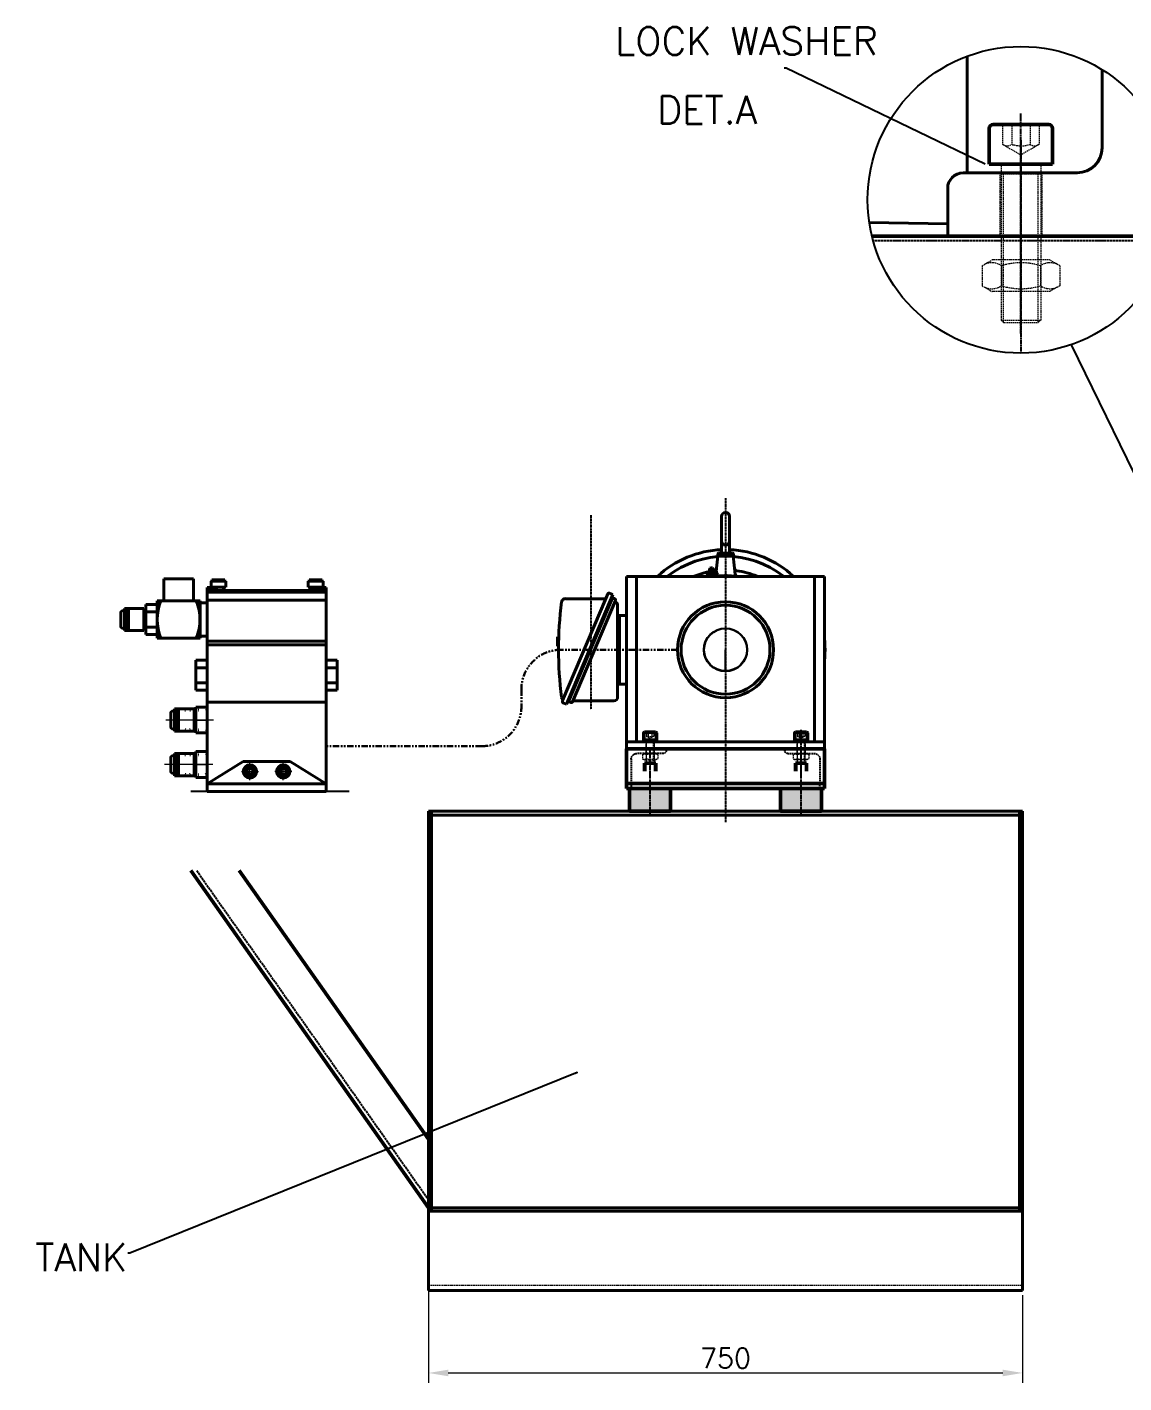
# Model space of a CAD drawing. Extents: x -2489 to 821, y -3219 to -1384.
# Drawn here: x -2489 to -1104, y -3219 to -1507 of the extents above; entities that cross this region are included whole.
import ezdxf

# ---------------------------------------------------------------- set-up
doc = ezdxf.new("R2010")
doc.units = 0
for name, pattern in [('ACISOTGB', [9, 4, -1, 1, -1, 1, -1]), ('AM_ISO02W050', [7.5, 6, -1.5]), ('AM_ISO02W050x2', [3.75, 3, -0.75]), ('AM_ISO08W050', [18, 12, -1.5, 3, -1.5]), ('AM_ISO08W050x2', [9, 6, -0.75, 1.5, -0.75]), ('CENTER2', [1.125, 0.75, -0.125, 0.125, -0.125]), ('HIDDEN', [9.525, 6.35, -3.175]), ('SMCENTER', [0.75, 0.3, -0.05, 0.05, -0.05, 0.3])]:
    doc.linetypes.add(name, pattern=pattern)
doc.layers.get('0').update_dxf_attribs({"linetype": 'CONTINUOUS'})
doc.layers.get('Defpoints').update_dxf_attribs({"linetype": 'CONTINUOUS'})
for name, color, linetype, lineweight in [('AM_0', 7, 'CONTINUOUS', 50), ('AM_0N', 7, 'CONTINUOUS', 50), ('AM_3N', 6, 'AM_ISO02W050', 25), ('AM_4', 3, 'CONTINUOUS', 25), ('AM_7', 4, 'AM_ISO08W050', 25), ('AM_7N', 4, 'AM_ISO08W050', 25), ('AM_8', 1, 'CONTINUOUS', 25), ('www.cadblocksfree.com', 7, 'CONTINUOUS', 5)]:
    doc.layers.add(name, color=color, linetype=linetype, lineweight=lineweight)
doc.layers.add('CENTERLINE', color=8, linetype='SMCENTER')
doc.layers.add('MOTOR', color=7, linetype='CONTINUOUS')
doc.styles.get("Standard").update_dxf_attribs({"font": 'simplex.shx'})
doc.dimstyles.get("Standard").update_dxf_attribs({"dimtxt": 0.18, "dimasz": 0.18, "dimexe": 0.18, "dimexo": 0.0625, "dimgap": 0.09, "dimtad": 0, "dimtih": 1, "dimtoh": 1, "dimdec": 4, "dimzin": 0, "dimdsep": 46, "dimtxsty": 'Standard', "dimcen": 0.09, "dimadec": 0, "dimazin": 0, "dimtfac": 1, "dimtdec": 4, "dimtofl": 0, "dimtmove": 0, "dimatfit": 3, "dimfxl": 0, "dimtolj": 1, "dimtzin": 0, "dimarcsym": 0})

# ---------------------------------------------------------------- blocks, each defined once
blk = doc.blocks.new('*D53')
at = {"color": 1, "linetype": 'ByBlock', "lineweight": 15}
for p, q in [((-1982.1, -3102.1), (-1982.1, -3218.7)), ((-1232.1, -3108.1), (-1232.1, -3218.7)), ((-1957.1, -3206.2), (-1257.1, -3206.2))]:
    blk.add_line(p, q, dxfattribs=at)
at = {"color": 1, "linetype": 'ByBlock'}
for points in [[(-1957.1, -3202.1), (-1957.1, -3210.4), (-1982.1, -3206.2)], [(-1257.1, -3202.1), (-1257.1, -3210.4), (-1232.1, -3206.2)]]:
    blk.add_solid(points, dxfattribs=at)
at = {"layer": 'Defpoints', "color": 0, "linetype": 'ByBlock'}
for p in [(-1982.1, -3095.9), (-1232.1, -3101.9), (-1232.1, -3206.2)]:
    blk.add_point(p, dxfattribs=at)
at = {"color": 1, "linetype": 'ByBlock', "lineweight": 15, "insert": (-1607.1, -3187.5), "char_height": 25, "attachment_point": 5}
blk.add_mtext('\\A1;750', dxfattribs=at)

msp = doc.modelspace()

# ---------------------------------------------------------------- hatches: boundary and pattern name
for points in [[(-1728.3, -2468.1), (-1702.3, -2468.1), (-1702.3, -2496.9), (-1728.3, -2496.9)], [(-1702.3, -2496.9), (-1676.4, -2496.9), (-1676.4, -2468.1), (-1702.3, -2468.1)], [(-1511.8, -2496.9), (-1537.8, -2496.9), (-1537.8, -2468.1), (-1511.8, -2468.1)], [(-1485.8, -2468.1), (-1511.8, -2468.1), (-1511.8, -2496.9), (-1485.8, -2496.9)]]:
    msp.add_hatch(color=256).paths.add_polyline_path(points)

# ---------------------------------------------------------------- linework, layer by layer
at = {"lineweight": 40}
for p, q in [((-1302, -1543.6), (-1302, -1690.9)), ((-1131.8, -1560.6), (-1131.8, -1659.4)), ((-1307, -1690.9), (-1163.3, -1690.9)), ((-1326.7, -1710.6), (-1326.7, -1770.9)), ((-1326.7, -1755.5), (-1425.7, -1753.8)), ((-1326.7, -1770.9), (-1076.7, -1770.9)), ((-2278.8, -2203.4), (-2316.3, -2203.4)), ((-2316.3, -2203.4), (-2316.3, -2231.5)), ((-2278.8, -2231.5), (-2278.8, -2203.4)), ((-2256.6, -2213.9), (-2256.6, -2206.4)), ((-2237.8, -2206.4), (-2256.6, -2206.4)), ((-2255.5, -2204.9), (-2239, -2204.9)), ((-2255.5, -2204.9), (-2255.5, -2206.4)), ((-2239, -2204.9), (-2239, -2206.4)), ((-2237.8, -2213.9), (-2237.8, -2206.4)), ((-2133.9, -2213.9), (-2133.9, -2206.4)), ((-2115.2, -2206.4), (-2133.9, -2206.4)), ((-2132.8, -2204.9), (-2116.3, -2204.9)), ((-2132.8, -2204.9), (-2132.8, -2206.4)), ((-2116.3, -2204.9), (-2116.3, -2206.4)), ((-2115.2, -2213.9), (-2115.2, -2206.4)), ((-1732.1, -2418.1), (-1732.1, -2200.4)), ((-1482.1, -2200.4), (-1732.1, -2200.4)), ((-1719.5, -2200.4), (-1719.5, -2409.4)), ((-1494.6, -2200.4), (-1494.6, -2409.4)), ((-1482.1, -2418.1), (-1482.1, -2200.4)), ((-2256.6, -2214.3), (-2261.4, -2214.3)), ((-2261.4, -2218.1), (-2261.4, -2214.3)), ((-2111.4, -2218.1), (-2261.4, -2218.1)), ((-2261.4, -2359.3), (-2261.4, -2218.1)), ((-2111.4, -2220.4), (-2261.4, -2220.4)), ((-2256.6, -2213.9), (-2237.8, -2213.9)), ((-2256.6, -2214.3), (-2256.6, -2216.2)), ((-2254.7, -2216.2), (-2256.6, -2216.2)), ((-2254.7, -2214.3), (-2254.7, -2216.2)), ((-2249.8, -2214.3), (-2254.7, -2214.3)), ((-2253.7, -2213.9), (-2253.7, -2214.3)), ((-2249.8, -2218.1), (-2249.8, -2214.3)), ((-2240.7, -2213.9), (-2240.7, -2218.1)), ((-2133.9, -2213.9), (-2115.2, -2213.9)), ((-2131.3, -2213.9), (-2131.3, -2217.6)), ((-2118.2, -2214.3), (-2123.1, -2214.3)), ((-2123.1, -2218.1), (-2123.1, -2214.3)), ((-2118.2, -2214.3), (-2118.2, -2216.2)), ((-2116.3, -2216.2), (-2118.2, -2216.2)), ((-2117.8, -2213.9), (-2117.8, -2216.2)), ((-2116.3, -2214.3), (-2116.3, -2216.2)), ((-2111.4, -2214.3), (-2116.3, -2214.3)), ((-2111.4, -2218.1), (-2111.4, -2214.3)), ((-2111.4, -2359.3), (-2111.4, -2218.1)), ((-2365.9, -2240.9), (-2341.2, -2240.9)), ((-2365.9, -2269), (-2365.9, -2240.9)), ((-2364.2, -2240.9), (-2364.2, -2269)), ((-2360.9, -2240.9), (-2360.9, -2269)), ((-2341.2, -2269), (-2341.2, -2240.9)), ((-2338.8, -2273.9), (-2338.8, -2236)), ((-2324.6, -2236), (-2338.8, -2236)), ((-2324.6, -2231.5), (-2270.4, -2231.5)), ((-2324.6, -2278.4), (-2324.6, -2231.5)), ((-2316.3, -2231.5), (-2278.8, -2231.5)), ((-2270.4, -2231.5), (-2270.4, -2240.9)), ((-2270.4, -2233.8), (-2261.4, -2233.8)), ((-2270.4, -2240.9), (-2270.4, -2278.4)), ((-2111.4, -2230.5), (-2261.4, -2230.5)), ((-2370.4, -2263.8), (-2370.4, -2246)), ((-2365.9, -2243.1), (-2368.8, -2243.9)), ((-2341.2, -2245.8), (-2338.8, -2245.8)), ((-2324.6, -2245.3), (-2338.8, -2245.3)), ((-2365.9, -2266.7), (-2368.8, -2266)), ((-2365.9, -2269), (-2341.2, -2269)), ((-2341.2, -2264.1), (-2338.8, -2264.1)), ((-2324.6, -2264.5), (-2338.8, -2264.5)), ((-2324.6, -2273.9), (-2338.8, -2273.9)), ((-2270.4, -2276), (-2261.4, -2276)), ((-2270.4, -2278.4), (-2324.6, -2278.4)), ((-2111.4, -2282.2), (-2261.4, -2282.2)), ((-2111.4, -2286.9), (-2261.4, -2286.9)), ((-2261.4, -2306.4), (-2275.7, -2306.4)), ((-2275.7, -2306.4), (-2275.7, -2344.3)), ((-2261.4, -2301.9), (-2261.4, -2344.1)), ((-2111.4, -2306.4), (-2097.2, -2306.4)), ((-2097.2, -2306.4), (-2097.2, -2344.3)), ((-2261.4, -2315.8), (-2275.7, -2315.8)), ((-2111.4, -2315.8), (-2097.2, -2315.8)), ((-2261.4, -2334.9), (-2275.7, -2334.9)), ((-2261.4, -2344.3), (-2275.7, -2344.3)), ((-2111.4, -2334.9), (-2097.2, -2334.9)), ((-2111.4, -2344.3), (-2097.2, -2344.3)), ((-2111.4, -2359.3), (-2261.4, -2359.3)), ((-2261.4, -2462.4), (-2261.4, -2359.3)), ((-2111.4, -2462.4), (-2111.4, -2359.3)), ((-2307.3, -2390.6), (-2307.3, -2372.9)), ((-2302.8, -2369.9), (-2305.6, -2370.7)), ((-2302.8, -2367.7), (-2278, -2367.7)), ((-2302.8, -2395.8), (-2302.8, -2367.7)), ((-2301.1, -2367.7), (-2301.1, -2395.8)), ((-2297.7, -2367.7), (-2297.7, -2395.8)), ((-2278, -2395.8), (-2278, -2367.7)), ((-2275.7, -2365.4), (-2275.7, -2398.2)), ((-2275.7, -2365.4), (-2261.4, -2365.4)), ((-2261.4, -2392.3), (-2261.4, -2371.2)), ((-2261.4, -2392.3), (-2261.4, -2371.2)), ((-2261.4, -2390), (-2261.4, -2373.6)), ((-2261.4, -2390), (-2261.4, -2373.6)), ((-2302.8, -2393.6), (-2305.6, -2392.8)), ((-2302.8, -2395.8), (-2278, -2395.8)), ((-2278, -2390.9), (-2275.7, -2390.9)), ((-2275.7, -2398.2), (-2261.4, -2398.2)), ((-1482.1, -2409.4), (-1732.1, -2409.4)), ((-2307.3, -2446.9), (-2307.3, -2429.1)), ((-2302.8, -2426.2), (-2305.6, -2427)), ((-2302.8, -2452.1), (-2302.8, -2423.9)), ((-2302.8, -2423.9), (-2278, -2423.9)), ((-2301.1, -2423.9), (-2301.1, -2452.1)), ((-2297.7, -2423.9), (-2297.7, -2452.1)), ((-2278, -2452.1), (-2278, -2423.9)), ((-2278, -2428.9), (-2275.7, -2428.9)), ((-2275.7, -2421.6), (-2261.4, -2421.6)), ((-2275.7, -2421.6), (-2275.7, -2454.4)), ((-2261.4, -2448.6), (-2261.4, -2427.5)), ((-2261.4, -2448.6), (-2261.4, -2427.5)), ((-2261.4, -2446.2), (-2261.4, -2429.8)), ((-2261.4, -2446.2), (-2261.4, -2429.8)), ((-2278, -2447.1), (-2275.7, -2447.1)), ((-2261.4, -2434.4), (-2261.4, -2471.9)), ((-2216.2, -2434.4), (-2261.4, -2462.4)), ((-2156.6, -2434.4), (-2216.2, -2434.4)), ((-2156.6, -2434.4), (-2111.4, -2462.4)), ((-2111.4, -2434.4), (-2111.4, -2471.9)), ((-2302.8, -2449.8), (-2305.6, -2449.1)), ((-2302.8, -2452.1), (-2278, -2452.1)), ((-2275.7, -2454.4), (-2261.4, -2454.4)), ((-2178.4, -2462.4), (-2261.4, -2462.4)), ((-2111.4, -2462.4), (-2178.4, -2462.4)), ((-2261.4, -2471.9), (-2111.4, -2471.9)), ((-1232.1, -2496.9), (-1982.1, -2496.9)), ((-1982.1, -2496.9), (-1982.1, -3001.9)), ((-1978.1, -2496.9), (-1978.1, -3001.9)), ((-1236.1, -2496.9), (-1236.1, -3001.9)), ((-1232.1, -2496.9), (-1232.1, -3001.9)), ((-1232.1, -2501.9), (-1982.1, -2501.9)), ((-1232.1, -2997.9), (-1982.1, -2997.9)), ((-1232.1, -3001.9), (-1982.1, -3001.9)), ((-1982.1, -3001.9), (-1982.1, -3101.9)), ((-1232.1, -3001.9), (-1232.1, -3101.9)), ((-1232.1, -3101.9), (-1982.1, -3101.9))]:
    msp.add_line(p, q, dxfattribs=at)
at = {"color": 1, "linetype": 'HIDDEN', "lineweight": 20, "ltscale": 0.25}
for p, q in [((-1257.3, -1629.9), (-1257.3, -1654.9)), ((-1245.8, -1629.9), (-1245.8, -1654.9)), ((-1222.7, -1629.9), (-1222.7, -1654.9)), ((-1211.1, -1629.9), (-1211.1, -1654.9)), ((-1257.3, -1654.9), (-1234.2, -1668.3)), ((-1211.1, -1654.9), (-1234.2, -1668.3)), ((-1260.7, -1690.9), (-1260.7, -1770.9)), ((-1259.2, -1679.9), (-1259.2, -1689.4)), ((-1256.2, -1692.4), (-1259.2, -1689.4)), ((-1259.2, -1689.4), (-1259.2, -1692.4)), ((-1259.2, -1692.4), (-1259.2, -1876.9)), ((-1259.2, -1692.4), (-1209.2, -1692.4)), ((-1256.2, -1879.9), (-1256.2, -1692.4)), ((-1212.3, -1692.4), (-1209.2, -1689.4)), ((-1212.3, -1879.9), (-1212.3, -1692.4)), ((-1209.2, -1679.9), (-1209.2, -1689.4)), ((-1209.2, -1689.4), (-1209.2, -1692.4)), ((-1209.2, -1692.4), (-1209.2, -1876.9)), ((-1207.7, -1690.9), (-1207.7, -1770.9)), ((-1207.7, -1690.9), (-1207.7, -1770.9)), ((-1234.2, -1786.9), (-1234.2, -1854.9)), ((-1283.3, -1808.3), (-1270.5, -1800.9)), ((-1283.3, -1808.3), (-1283.3, -1833.5)), ((-1198, -1800.9), (-1270.5, -1800.9)), ((-1258.8, -1808.3), (-1258.8, -1833.5)), ((-1209.7, -1808.3), (-1209.7, -1833.5)), ((-1185.1, -1808.3), (-1198, -1800.9)), ((-1185.1, -1808.3), (-1185.1, -1833.5)), ((-1283.3, -1833.5), (-1270.5, -1840.9)), ((-1198, -1840.9), (-1270.5, -1840.9)), ((-1185.1, -1833.5), (-1198, -1840.9)), ((-1259.2, -1876.9), (-1256.2, -1879.9)), ((-1259.2, -1876.9), (-1209.2, -1876.9)), ((-1256.2, -1879.9), (-1212.3, -1879.9)), ((-1209.2, -1876.9), (-1212.3, -1879.9)), ((-1707.7, -2409.4), (-1707.7, -2425.4)), ((-1707.4, -2407.2), (-1707.4, -2409.1)), ((-1706.7, -2409.7), (-1707.4, -2409.1)), ((-1707.4, -2409.1), (-1707.4, -2409.7)), ((-1707.4, -2409.7), (-1707.4, -2435.3)), ((-1697.4, -2409.7), (-1707.4, -2409.7)), ((-1707, -2397.2), (-1707, -2402.2)), ((-1707, -2402.2), (-1702.4, -2404.9)), ((-1706.7, -2435.9), (-1706.7, -2409.7)), ((-1704.7, -2397.2), (-1704.7, -2402.2)), ((-1697.7, -2402.2), (-1702.4, -2404.9)), ((-1700, -2397.2), (-1700, -2402.2)), ((-1698, -2409.7), (-1697.4, -2409.1)), ((-1698, -2435.9), (-1698, -2409.7)), ((-1697.7, -2397.2), (-1697.7, -2402.2)), ((-1697.4, -2407.2), (-1697.4, -2409.1)), ((-1697.4, -2409.1), (-1697.4, -2409.7)), ((-1697.4, -2409.7), (-1697.4, -2435.3)), ((-1697.1, -2409.4), (-1697.1, -2425.4)), ((-1517.1, -2409.4), (-1517.1, -2425.4)), ((-1516.8, -2407.2), (-1516.8, -2409.1)), ((-1516.8, -2409.1), (-1516.8, -2409.7)), ((-1516.2, -2409.7), (-1516.8, -2409.1)), ((-1516.8, -2409.7), (-1506.8, -2409.7)), ((-1516.8, -2409.7), (-1516.8, -2435.3)), ((-1516.4, -2397.2), (-1516.4, -2402.2)), ((-1516.4, -2402.2), (-1511.8, -2404.9)), ((-1516.2, -2435.9), (-1516.2, -2409.7)), ((-1514.1, -2397.2), (-1514.1, -2402.2)), ((-1507.2, -2402.2), (-1511.8, -2404.9)), ((-1509.5, -2397.2), (-1509.5, -2402.2)), ((-1507.4, -2409.7), (-1506.8, -2409.1)), ((-1507.4, -2435.9), (-1507.4, -2409.7)), ((-1507.2, -2397.2), (-1507.2, -2402.2)), ((-1506.8, -2407.2), (-1506.8, -2409.1)), ((-1506.8, -2409.1), (-1506.8, -2409.7)), ((-1506.8, -2409.7), (-1506.8, -2435.3)), ((-1506.5, -2409.4), (-1506.5, -2425.4)), ((-1712.1, -2425.6), (-1709.6, -2424.1)), ((-1712.1, -2425.6), (-1712.1, -2430.7)), ((-1712.1, -2430.7), (-1709.6, -2432.1)), ((-1709.6, -2424.1), (-1695.1, -2424.1)), ((-1707.2, -2425.6), (-1707.2, -2430.7)), ((-1702.4, -2428.6), (-1702.4, -2442.2)), ((-1697.4, -2425.6), (-1697.4, -2430.7)), ((-1692.5, -2425.6), (-1695.1, -2424.1)), ((-1692.5, -2430.7), (-1695.1, -2432.1)), ((-1692.5, -2425.6), (-1692.5, -2430.7)), ((-1521.6, -2425.6), (-1519.1, -2424.1)), ((-1521.6, -2425.6), (-1521.6, -2430.7)), ((-1521.6, -2430.7), (-1519.1, -2432.1)), ((-1504.6, -2424.1), (-1519.1, -2424.1)), ((-1516.7, -2425.6), (-1516.7, -2430.7)), ((-1511.8, -2428.6), (-1511.8, -2442.2)), ((-1506.9, -2425.6), (-1506.9, -2430.7)), ((-1502, -2425.6), (-1504.6, -2424.1)), ((-1502, -2430.7), (-1504.6, -2432.1)), ((-1502, -2425.6), (-1502, -2430.7)), ((-1709.6, -2432.1), (-1695.1, -2432.1)), ((-1707.4, -2435.3), (-1706.7, -2435.9)), ((-1697.4, -2435.3), (-1707.4, -2435.3)), ((-1698, -2435.9), (-1706.7, -2435.9)), ((-1697.4, -2435.3), (-1698, -2435.9)), ((-1504.6, -2432.1), (-1519.1, -2432.1)), ((-1516.8, -2435.3), (-1506.8, -2435.3)), ((-1516.8, -2435.3), (-1516.2, -2435.9)), ((-1516.2, -2435.9), (-1507.4, -2435.9)), ((-1506.8, -2435.3), (-1507.4, -2435.9)), ((-1232.1, -3095.9), (-1982.1, -3095.9))]:
    msp.add_line(p, q, dxfattribs=at)
at = {"color": 1}
msp.add_line((-941.9, -2377.1), (-1170.4, -1907.9), dxfattribs=at)
at = {"color": 1, "linetype": 'ACISOTGB', "lineweight": 30, "ltscale": 2}
for p, q in [((-1667.6, -2293.1), (-1814.8, -2293.1)), ((-1864.8, -2343.1), (-1864.8, -2364.8)), ((-1914.8, -2414.8), (-2111.4, -2414.8))]:
    msp.add_line(p, q, dxfattribs=at)
at = {"color": 1, "linetype": 'CENTER2', "lineweight": 15}
for p, q in [((-2253.3, -2381.8), (-2313.6, -2381.8)), ((-2254.2, -2438), (-2315.4, -2438)), ((-2218.3, -2446.8), (-2196.7, -2446.8)), ((-2207.5, -2457.6), (-2207.5, -2436)), ((-2154.6, -2446.8), (-2176.2, -2446.8)), ((-2165.4, -2457.6), (-2165.4, -2436))]:
    msp.add_line(p, q, dxfattribs=at)
at = {"color": 1, "linetype": 'HIDDEN', "lineweight": 25, "ltscale": 0.25}
for p, q in [((-1732.1, -2468.1), (-1732.1, -2418.1)), ((-1732.1, -2418.1), (-1682.1, -2418.1)), ((-1685.6, -2424.1), (-1719.1, -2424.1)), ((-1682.1, -2418.1), (-1682.1, -2420.6)), ((-1482.1, -2418.1), (-1532.1, -2418.1)), ((-1532.1, -2418.1), (-1532.1, -2420.6)), ((-1528.6, -2424.1), (-1495.1, -2424.1)), ((-1482.1, -2468.1), (-1482.1, -2418.1)), ((-1726.1, -2431.1), (-1726.1, -2464.6)), ((-1488.1, -2431.1), (-1488.1, -2464.6)), ((-1729.6, -2468.1), (-1732.1, -2468.1)), ((-1484.6, -2468.1), (-1482.1, -2468.1))]:
    msp.add_line(p, q, dxfattribs=at)
msp.add_line((-2082.1, -2471.9), (-2282.1, -2471.9))
at = {"lineweight": 40}
msp.add_lwpolyline([(-2123.1, -2216.5, 0.023551), (-2125.2, -2216.4, 0.050809), (-2129.1, -2216.7, 0.030327), (-2130.2, -2217, 0.087515), (-2131.6, -2218.1, 0.028933)], format="xyb", dxfattribs=at)
for radius in [60.6, 56.1]:
    msp.add_circle((-1607.1, -2293.1), radius, dxfattribs=at)
at = {"color": 1, "linetype": 'HIDDEN', "lineweight": 20, "ltscale": 0.25}
for centre, radius, start, end in [((-1251.5, -1647.5), 9.41, 232.1211, 307.8789), ((-1234.2, -1622.3), 34.6, 250.5288, 289.4712), ((-1216.9, -1647.5), 9.41, 232.1211, 307.8789), ((-1271, -1826.2), 21.7, 55.5615, 115.5615), ((-1234.2, -1885.6), 81.1, 72.383, 107.617), ((-1197.4, -1826.2), 21.7, 64.4385, 124.4385), ((-1271, -1815.6), 21.7, 244.4385, 304.4385), ((-1234.2, -1756.2), 81.1, 252.383, 287.617), ((-1197.4, -1815.6), 21.7, 235.5615, 295.5615), ((-1705.8, -2400.8), 1.88, 232.1211, 307.8789), ((-1702.4, -2395.7), 6.93, 250.5288, 289.4712), ((-1698.9, -2400.8), 1.88, 232.1211, 307.8789), ((-1515.3, -2400.8), 1.88, 232.1211, 307.8789), ((-1511.8, -2395.7), 6.93, 250.5288, 289.4712), ((-1508.3, -2400.8), 1.88, 232.1211, 307.8789), ((-1709.7, -2429.2), 4.34, 55.5615, 115.5615), ((-1709.7, -2427.1), 4.34, 244.4385, 304.4385), ((-1702.3, -2441.1), 16.2, 72.383, 107.617), ((-1702.3, -2415.2), 16.2, 252.383, 287.617), ((-1695, -2429.2), 4.34, 64.4385, 124.4385), ((-1695, -2427.1), 4.34, 235.5615, 295.5615), ((-1519.2, -2429.2), 4.34, 55.5615, 115.5615), ((-1519.2, -2427.1), 4.34, 244.4385, 304.4385), ((-1511.8, -2441.1), 16.2, 72.383, 107.617), ((-1511.8, -2415.2), 16.2, 252.383, 287.617), ((-1504.5, -2429.2), 4.34, 64.4385, 124.4385), ((-1504.5, -2427.1), 4.34, 235.5615, 295.5615)]:
    msp.add_arc(centre, radius, start, end, dxfattribs=at)
at = {"lineweight": 40}
for centre, radius, start, end in [((-1163.3, -1659.4), 31.5, 270, 0), ((-1307, -1710.6), 19.7, 90, 180), ((-2263.6, -2254.9), 60.9, 157.3801, 202.6199), ((-2331.4, -2254.9), 60.9, 0, 22.6199), ((-2368.2, -2246), 2.25, 105, 180), ((-2331.4, -2254.9), 60.9, 337.3801, 0), ((-2368.2, -2263.8), 2.25, 180, 255), ((-2305, -2372.9), 2.25, 105, 180), ((-2288.8, -2371.2), 1.88, 90, 116.6947), ((-2283.2, -2371.2), 1.88, 63.3053, 90), ((-2272.3, -2371.2), 1.88, 90, 104.8997), ((-2263.3, -2371.2), 1.88, 71.9424, 90), ((-2305, -2390.6), 2.25, 180, 255), ((-2288.8, -2392.3), 1.88, 243.3053, 270), ((-2283.2, -2392.3), 1.88, 270, 296.6947), ((-2272.3, -2392.3), 1.88, 255.1003, 270), ((-2263.3, -2392.3), 1.88, 270, 288.0576), ((-2305, -2429.1), 2.25, 105, 180), ((-2288.8, -2427.5), 1.88, 90, 116.6947), ((-2283.2, -2427.5), 1.88, 63.3053, 90), ((-2272.3, -2427.5), 1.88, 90, 104.8997), ((-2263.3, -2427.5), 1.88, 71.9424, 90), ((-2305, -2446.9), 2.25, 180, 255), ((-2288.8, -2448.6), 1.88, 243.3053, 270), ((-2283.2, -2448.6), 1.88, 270, 296.6947), ((-2272.3, -2448.6), 1.88, 255.1003, 270), ((-2263.3, -2448.6), 1.88, 270, 288.0576)]:
    msp.add_arc(centre, radius, start, end, dxfattribs=at)
at = {"color": 1, "linetype": 'ACISOTGB', "lineweight": 30, "ltscale": 2}
for centre, start, end in [((-1814.8, -2343.1), 90, 180), ((-1914.8, -2364.8), 270, 0)]:
    msp.add_arc(centre, 50, start, end, dxfattribs=at)
at = {"color": 1, "linetype": 'HIDDEN', "lineweight": 25, "ltscale": 0.25, "extrusion": (0, 0, -1)}
for centre, radius, start, end in [((1719.1, -2431.1), 7, 0, 90), ((1685.6, -2420.6), 3.5, 180, 270), ((1528.6, -2420.6), 3.5, 270, 0), ((1495.1, -2431.1), 7, 90, 180), ((1729.6, -2464.6), 3.5, 180, 270), ((1484.6, -2464.6), 3.5, 270, 0)]:
    msp.add_arc(centre, radius, start, end, dxfattribs=at)
at = {"layer": 'AM_0'}
for p, q in [((-2169.4, -2444.5), (-2165.4, -2442.2)), ((-2169.4, -2449.1), (-2169.4, -2444.5)), ((-2165.4, -2442.2), (-2161.4, -2444.5)), ((-2161.4, -2444.5), (-2161.4, -2449.1)), ((-1695.3, -2436.2), (-1709.3, -2436.2)), ((-1709.3, -2436.2), (-1709.3, -2446.3)), ((-1695.3, -2446.3), (-1695.3, -2436.2)), ((-1518.8, -2436.2), (-1504.8, -2436.2)), ((-1518.8, -2446.3), (-1518.8, -2436.2)), ((-1504.8, -2436.2), (-1504.8, -2446.3)), ((-2165.4, -2451.4), (-2169.4, -2449.1)), ((-2161.4, -2449.1), (-2165.4, -2451.4)), ((-1728.3, -2496.9), (-1728.3, -2468.1)), ((-1676.4, -2496.9), (-1676.4, -2468.1)), ((-1537.8, -2496.9), (-1537.8, -2468.1)), ((-1485.8, -2496.9), (-1485.8, -2468.1)), ((-1702.3, -2496.9), (-1728.3, -2496.9)), ((-1702.3, -2496.9), (-1676.4, -2496.9)), ((-1511.8, -2496.9), (-1537.8, -2496.9)), ((-1511.8, -2496.9), (-1485.8, -2496.9))]:
    msp.add_line(p, q, dxfattribs=at)
at = {"layer": 'AM_0', "extrusion": (0, 0, -1)}
for radius in [8, 4.62]:
    msp.add_circle((2165.4, -2446.8), radius, dxfattribs=at)
at = {"layer": 'AM_0N'}
for p, q in [((-1274.2, -1634.9), (-1274.2, -1679.9)), ((-1199.2, -1629.9), (-1269.2, -1629.9)), ((-1194.2, -1634.9), (-1194.2, -1679.9)), ((-1259.2, -1679.9), (-1274.2, -1679.9)), ((-1209.2, -1679.9), (-1259.2, -1679.9)), ((-1194.2, -1679.9), (-1209.2, -1679.9)), ((-1386.5, -1770.9), (-1422.3, -1770.9)), ((-1046.1, -1770.9), (-1386.5, -1770.9)), ((-1710.4, -2398.2), (-1710.4, -2407.2)), ((-1710.4, -2407.2), (-1707.4, -2407.2)), ((-1709.4, -2397.2), (-1695.4, -2397.2)), ((-1707.4, -2407.2), (-1697.4, -2407.2)), ((-1697.4, -2407.2), (-1694.4, -2407.2)), ((-1694.4, -2398.2), (-1694.4, -2407.2)), ((-1519.8, -2398.2), (-1519.8, -2407.2)), ((-1516.8, -2407.2), (-1519.8, -2407.2)), ((-1504.8, -2397.2), (-1518.8, -2397.2)), ((-1506.8, -2407.2), (-1516.8, -2407.2)), ((-1503.8, -2407.2), (-1506.8, -2407.2)), ((-1503.8, -2398.2), (-1503.8, -2407.2)), ((-1732.1, -2468.1), (-1732.1, -2418.1)), ((-1732.1, -2418.1), (-1482.1, -2418.1)), ((-1482.1, -2468.1), (-1482.1, -2418.1)), ((-1482.1, -2418.1), (-1482.1, -2468.1)), ((-2207.5, -2442.2), (-2211.5, -2444.5)), ((-2211.5, -2444.5), (-2211.5, -2449.1)), ((-2203.5, -2444.5), (-2207.5, -2442.2)), ((-2203.5, -2449.1), (-2203.5, -2444.5)), ((-2211.5, -2449.1), (-2207.5, -2451.4)), ((-2207.5, -2451.4), (-2203.5, -2449.1)), ((-1482.1, -2462.1), (-1732.1, -2462.1)), ((-1482.1, -2468.1), (-1732.1, -2468.1)), ((-2282.1, -2571.9), (-1982.1, -2997.9)), ((-1982.1, -2911), (-2220.9, -2571.9))]:
    msp.add_line(p, q, dxfattribs=at)
for radius in [8, 4.62]:
    msp.add_circle((-2207.5, -2446.8), radius, dxfattribs=at)
for centre, radius, start, end in [((-1269.2, -1634.9), 5, 90, 180), ((-1199.2, -1634.9), 5, 0, 90), ((-1709.4, -2398.2), 1, 90, 180), ((-1695.4, -2398.2), 1, 0, 90), ((-1518.8, -2398.2), 1, 90, 180), ((-1504.8, -2398.2), 1, 0, 90)]:
    msp.add_arc(centre, radius, start, end, dxfattribs=at)
at = {"layer": 'AM_3N', "linetype": 'AM_ISO02W050x2'}
for p, q in [((-1047.7, -1776.9), (-1420.7, -1776.9)), ((-2274.7, -2571.9), (-1982.1, -2987.4))]:
    msp.add_line(p, q, dxfattribs=at)
at = {"layer": 'AM_4', "color": 1}
for p, q in [((-1708.1, -2436.2), (-1708.1, -2446.3)), ((-1696.6, -2436.2), (-1696.6, -2446.3)), ((-1517.6, -2436.2), (-1517.6, -2446.3)), ((-1506, -2436.2), (-1506, -2446.3))]:
    msp.add_line(p, q, dxfattribs=at)
at = {"layer": 'AM_7', "color": 1, "linetype": 'AM_ISO08W050x2'}
for p, q in [((-1234.2, -1649.6), (-1234.2, -1918.6)), ((-1702.3, -2499.7), (-1702.3, -2416.5)), ((-1511.8, -2499.7), (-1511.8, -2416.5))]:
    msp.add_line(p, q, dxfattribs=at)
at = {"layer": 'AM_7N', "color": 1, "linetype": 'AM_ISO08W050x2'}
for p, q in [((-1234.2, -1893.9), (-1234.2, -1615.9)), ((-1511.8, -2450), (-1511.8, -2394.4))]:
    msp.add_line(p, q, dxfattribs=at)
at = {"layer": 'AM_8', "color": 1, "linetype": 'Continuous'}
msp.add_circle((-1234.2, -1725), 193.6, dxfattribs=at)
at = {"layer": 'CENTERLINE'}
for p, q in [((-1607.1, -2101.5), (-1607.1, -2510.8)), ((-1777.1, -2123.2), (-1777.1, -2368.6))]:
    msp.add_line(p, q, dxfattribs=at)
at = {"layer": 'MOTOR', "color": 6, "lineweight": 40}
for p, q in [((-1612.1, -2124.7), (-1612.1, -2155.9)), ((-1602.1, -2124.7), (-1602.1, -2155.9)), ((-1612.1, -2155.9), (-1612.1, -2171.1)), ((-1602.1, -2155.9), (-1602.1, -2171.1)), ((-1616.9, -2172.3), (-1616.9, -2175)), ((-1615.7, -2171.1), (-1598.4, -2171.1)), ((-1597.2, -2172.3), (-1597.2, -2175)), ((-1627.1, -2190.2), (-1627.4, -2193.1)), ((-1623.5, -2189.5), (-1622.2, -2192.2)), ((-1619, -2194.5), (-1616.7, -2174.4)), ((-1597.5, -2174.4), (-1594.8, -2198)), ((-1629.7, -2199.4), (-1630.2, -2196.5)), ((-1627.3, -2198.9), (-1627.9, -2196)), ((-1626.4, -2193.5), (-1626.4, -2194.2)), ((-1620.3, -2197.6), (-1620.8, -2194.7)), ((-1617.9, -2197.4), (-1618.4, -2194.4)), ((-1616.2, -2200.4), (-1616.6, -2198.3)), ((-1807.9, -2361.8), (-1749.2, -2223.5)), ((-1757.8, -2227.6), (-1755.6, -2222.5)), ((-1753.6, -2221.7), (-1749.2, -2223.5)), ((-1812.8, -2357.2), (-1757.8, -2227.6)), ((-1809.3, -2228.6), (-1759.3, -2228.6)), ((-1805.3, -2358.6), (-1749.7, -2227.6)), ((-1800.2, -2358.7), (-1745.9, -2230.9)), ((-1750.8, -2227.2), (-1746.8, -2228.9)), ((-1746.6, -2232.5), (-1746.1, -2232.8)), ((-1743.3, -2237.1), (-1743.3, -2248.7)), ((-1743.3, -2248.7), (-1743.3, -2353)), ((-1742.1, -2249.8), (-1742.1, -2336.4)), ((-1742.1, -2249.8), (-1732.1, -2249.8)), ((-1740.9, -2249.8), (-1740.9, -2336.4)), ((-1819.1, -2276.9), (-1817.6, -2276.9)), ((-1819.1, -2276.9), (-1819.1, -2288.4)), ((-1819.1, -2288.4), (-1817.9, -2288.4)), ((-1742.1, -2336.4), (-1732.1, -2336.4)), ((-1813.1, -2357.9), (-1812.8, -2357.2)), ((-1812.3, -2360), (-1807.9, -2361.8)), ((-1806.4, -2358.2), (-1802.4, -2359.9)), ((-1800.3, -2359), (-1800.2, -2358.7)), ((-1798.7, -2357.7), (-1748, -2357.7))]:
    msp.add_line(p, q, dxfattribs=at)
at = {"layer": 'MOTOR'}
for p, q in [((-1607.1, -2319.9), (-1607.1, -2293.1)), ((-1607.1, -2320.5), (-1607.1, -2319.6)), ((-1607.1, -2319.6), (-1607.1, -2319.9)), ((-1607.1, -2319.9), (-1607.1, -2319.9))]:
    msp.add_line(p, q, dxfattribs=at)
at = {"layer": 'MOTOR', "linetype": 'Continuous'}
for p, q in [((-1725.1, -2418.1), (-1677.1, -2418.1)), ((-1489.1, -2418.1), (-1537.1, -2418.1))]:
    msp.add_line(p, q, dxfattribs=at)
at = {"layer": 'MOTOR'}
for radius in [27.4, 26.8]:
    msp.add_circle((-1607.1, -2293.1), radius, dxfattribs=at)
at = {"layer": 'MOTOR', "color": 6, "lineweight": 40}
for centre, radius, start, end in [((-1607.1, -2124.7), 5, 0, 180), ((-1607.1, -2155.9), 5, 180, 0), ((-1607.1, -2293.1), 126.4, 92.267, 132.7948), ((-1615.7, -2172.3), 1.18, 90, 180), ((-1615.1, -2174.6), 1.58, 93.8707, 173.3929), ((-1607.1, -2293.1), 120.4, 86.1293, 93.8707), ((-1607.1, -2293.1), 126.4, 47.2052, 87.733), ((-1599.1, -2174.6), 1.58, 6.6071, 86.1293), ((-1598.4, -2172.3), 1.18, 0, 90), ((-1607.1, -2293.1), 118.1, 51.7419, 128.2581), ((-1607.1, -2293.1), 104.9, 99.006, 100.994), ((-1621.7, -2190.2), 3.14, 278.0657, 353.3929), ((-1592.5, -2190.2), 3.14, 186.6071, 261.9343), ((-1607.1, -2293.1), 100.8, 100.8227, 113.0517), ((-1629.4, -2200.6), 1.18, 103.5524, 190), ((-1607.1, -2293.1), 99.4, 96.5618, 103.4382), ((-1607.1, -2293.1), 96.4, 96.4476, 103.5524), ((-1607.1, -2293.1), 102.1, 98.5178, 101.4822), ((-1627.3, -2194.5), 1.35, 276.6895, 93.5122), ((-1621.8, -2193.5), 1.35, 106.4878, 283.3105), ((-1607.1, -2293.1), 100.8, 98.0657, 99.1773), ((-1617.8, -2198.5), 1.18, 10, 96.4476), ((-1607.1, -2293.1), 93.6, 82.2784, 95.6619), ((-1591.6, -2197.6), 3.14, 186.6071, 241.0733), ((-1607.1, -2293.1), 100.8, 66.9483, 81.9343), ((-1754.2, -2223.1), 1.58, 67, 157), ((-1345.5, -2293.1), 472.4, 172.6513, 187.3011), ((-1809.3, -2233.3), 4.72, 90, 172.6513), ((-1759.3, -2227), 1.58, 270, 337), ((-1747.4, -2230.3), 1.58, 337, 67), ((-1748, -2237.1), 4.72, 0, 67), ((-1742.1, -2248.7), 1.18, 180, 270), ((-1742.1, -2337.6), 1.18, 90, 180), ((-1809.4, -2352.6), 4.72, 187.3011, 219.1232), ((-1811.6, -2358.5), 1.58, 157, 247), ((-1814.2, -2356.6), 1.58, 337, 39.1232), ((-1801.8, -2358.4), 1.58, 247, 337), ((-1798.7, -2359.3), 1.58, 90, 157), ((-1748, -2353), 4.72, 270, 0)]:
    msp.add_arc(centre, radius, start, end, dxfattribs=at)
at = {"layer": 'MOTOR'}
msp.add_arc((-1607.1, -2293.1), 126.4, 351.4645, 8.5355, dxfattribs=at)
at = {"layer": 'www.cadblocksfree.com', "linetype": 'Continuous'}
for p, q in [((-2278, -2372.6), (-2275.7, -2372.6)), ((-2275.7, -2381.8), (-2261.4, -2381.8)), ((-2275.7, -2438), (-2261.4, -2438))]:
    msp.add_line(p, q, dxfattribs=at)

# ---------------------------------------------------------------- texts
at = {"color": 1, "char_height": 35}
for s, insert, attachment_point in [('LOCK WASHER', (-1746.4, -1507), 1), ('DET.A ', (-1693.4, -1593.9), 1), ('TANK', (-2362.7, -3042.9), 3)]:
    msp.add_mtext(s, dxfattribs=dict(at, insert=insert, attachment_point=attachment_point))

# ---------------------------------------------------------------- dimensions: what is measured, and where the dimension line sits
at = {"color": 0, "linetype": 'ByBlock', "lineweight": 15, "ltscale": 0.25}
dim = msp.add_linear_dim(base=(-1232.1, -3206.2), p1=(-1982.1, -3095.9), p2=(-1232.1, -3101.9), dimstyle='Standard', override={"dimscale": 10, "dimtxt": 2.5, "dimasz": 2.5, "dimexe": 1.25, "dimexo": 0.625, "dimgap": 0.625, "dimtad": 1, "dimtih": 0, "dimtoh": 0, "dimdec": 0, "dimzin": 8, "dimlunit": 6, "dimcen": 2.5, "dimclrd": 1, "dimclre": 1, "dimclrt": 1, "dimtdec": 0, "dimtofl": 1, "dimlwd": 15, "dimlwe": 15}, dxfattribs=at)
dim.commit()
dim.dimension.update_dxf_attribs({"geometry": '*D53', "text_midpoint": (-1607.1, -3187.5)})

# ---------------------------------------------------------------- leaders
at = {"color": 1, "annotation_type": 0, "has_hookline": 1, "hookline_direction": 1}
for points, override, text_width in [([(-1279.5, -1679.9), (-1530.4, -1559), (-1532.9, -1559)], {"dimtxt": 2.5, "dimasz": 2.5, "dimexe": 1.25, "dimexo": 0.625, "dimgap": 0.625, "dimtad": 0, "dimtih": 0, "dimtoh": 0, "dimzin": 8, "dimlunit": 6, "dimcen": 2.5, "dimtofl": 1}, 368.3), ([(-1794.6, -2827), (-2358.9, -3054.9), (-2361.4, -3054.9)], {"dimtxt": 2.5, "dimasz": 2.5, "dimexe": 1.25, "dimexo": 0.625, "dimgap": 0.625, "dimtad": 0, "dimtih": 0, "dimtoh": 0, "dimzin": 8, "dimlunit": 6, "dimcen": 2.5, "dimtofl": 1, "dimldrblk": 'Dot'}, 126.7)]:
    msp.add_leader(points, dimstyle='Standard', override=override, dxfattribs=dict(at, text_width=text_width))

doc.saveas('drawing.dxf')
